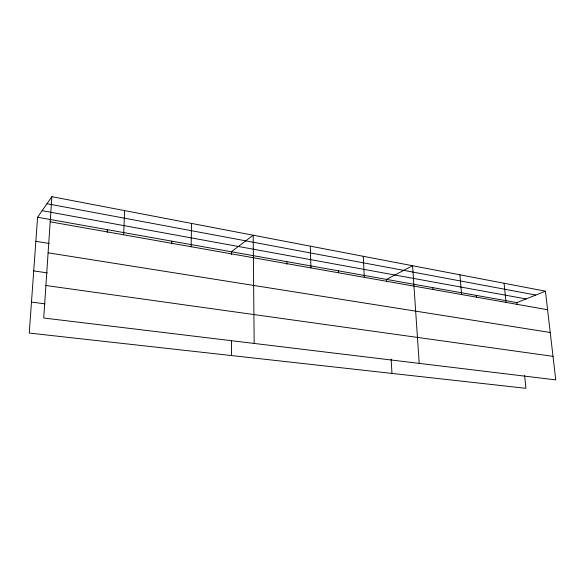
<?xml version="1.0" encoding="UTF-8"?>
<svg xmlns="http://www.w3.org/2000/svg" width="585" height="585" viewBox="0 0 585 585"><rect width="100%" height="100%" fill="white"/><g stroke="black" fill="none" stroke-linecap="round" stroke-linejoin="round"><path stroke-width="0.88" d="M191.156 246.731L191.485 223.404M171.712 243.828L171.763 241.144M123.654 234.804L124.612 210.6M107.238 232.347L107.362 229.671M51.868 196.677L43.721 318.013L555.75 379.884L545.432 291.176L51.868 196.677L37.594 217.247L29.25 333.055L525.937 388.323L524.599 375.599M37.594 217.247L516.906 302.62L545.432 291.176M31.48 302.087L45.008 303.827M45.901 285.502L553.008 356.345M33.733 270.892L47.261 272.881M48.102 252.808L550.236 332.499M35.86 241.283L49.235 243.477M50.178 221.81L547.589 309.743M42.142 210.695L526.083 298.935M46.99 203.704L535.78 295.045M516.906 302.62L517.089 304.419M504.094 283.257L506.04 302.401M476.227 295.374L476.387 297.136M459.912 274.804L461.602 294.54M432.849 287.652L432.988 289.465M419.226 363.387L412.564 265.736L386.495 279.396L386.656 282.072M391.138 359.139L391.972 373.42M363.256 256.296L364.309 277.341M338.364 270.818L338.43 272.581M310.269 246.146L310.935 267.908M286.789 261.634L286.847 264.361M254.175 343.446L253.181 235.221L231.404 251.769L231.411 254.468M231.499 340.397L231.521 355.563"/></g></svg>
